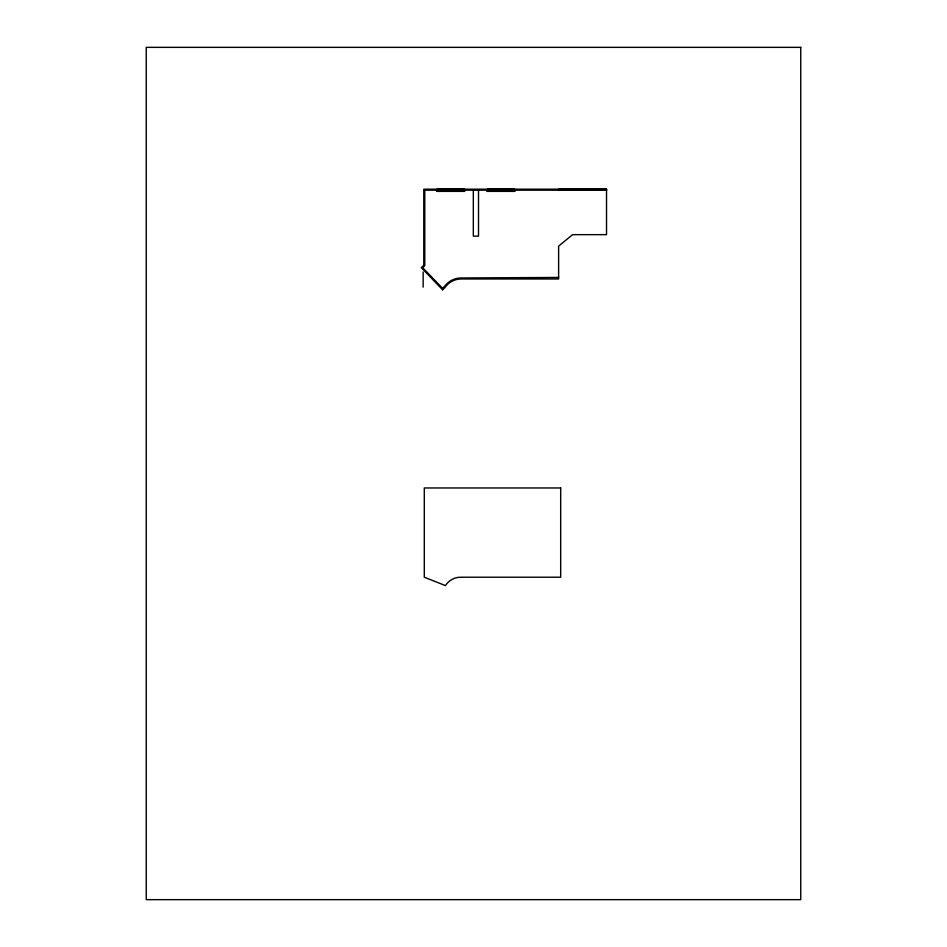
<?xml version="1.0" encoding="UTF-8"?>
<svg xmlns="http://www.w3.org/2000/svg" width="947" height="947" viewBox="0 0 947 947"><rect width="100%" height="100%" fill="white"/><g stroke="black" fill="none" stroke-linecap="round" stroke-linejoin="round"><path stroke-width="1.42" d="M442.616 289.782L421.308 267.67L423.783 265.278L423.783 189.187L606.53 189.187L606.53 234.655L572.58 234.655L558.623 246.149L558.623 278.974L461.165 278.974A19.544 19.544 0 0 0 445.102 287.391L442.616 289.782L442.64 288.385L422.705 267.693L424.777 265.693L424.777 190.181L606.53 190.181L606.53 189.222L558.623 189.187L558.623 190.442M558.623 277.447L461.142 277.98A20.514 20.514 0 0 0 445.279 285.509L442.64 288.385M558.623 190.181L606.53 190.205M515.724 190.181L486.142 190.181M514.896 190.702L514.896 191.365L486.959 191.365L486.959 190.702M514.387 191.365L514.387 188.879L487.468 188.879L487.468 191.365M478.507 190.181L478.507 236.158L473.322 236.158L473.322 190.181M465.533 190.181L435.951 190.181M464.717 190.702L464.717 191.365L436.768 191.365L436.768 190.702M464.208 191.365L464.208 188.879L437.277 188.879L437.277 191.365M423.155 272.014L423.155 287.142M800.748 47.35L146.252 47.35L146.252 899.65L800.748 899.65L800.748 47.35M560.683 487.965L424.292 487.965L424.292 577.22L445.481 585.601A17.744 17.744 0 0 1 460.55 577.22L560.683 577.22L560.683 487.965"/></g></svg>
